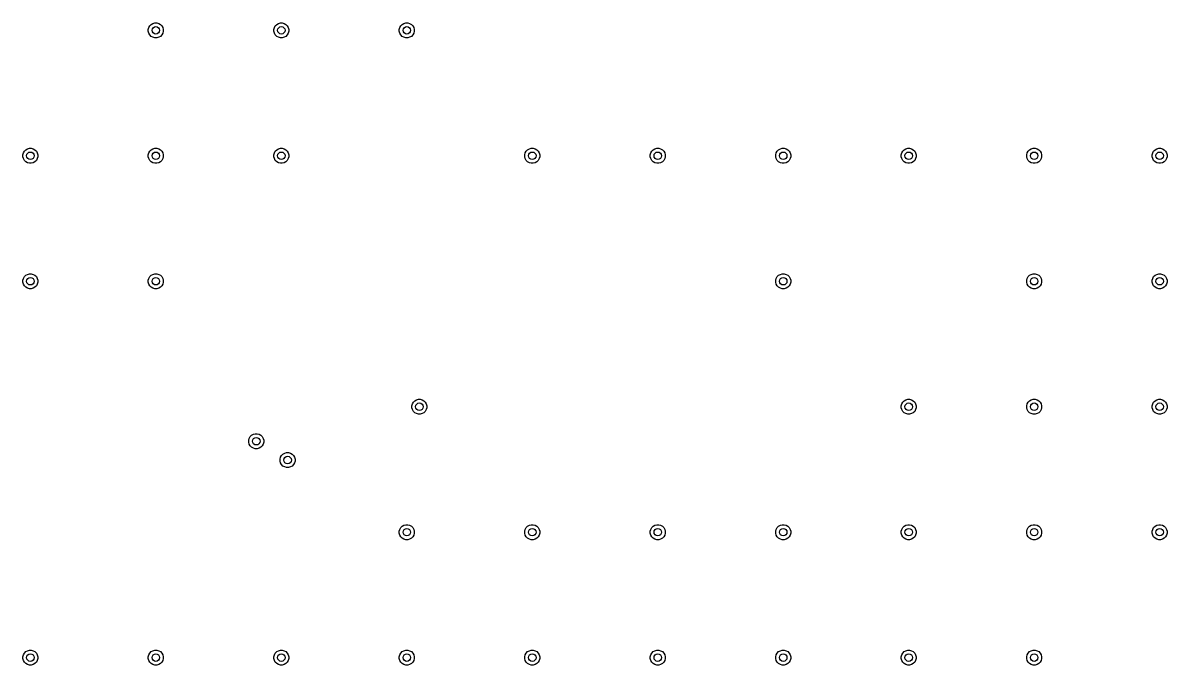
# Model space of a CAD drawing. Header units: inches. Extents: x 5.8 to 17.9, y -6.4 to -1.3.
# Drawn here: x 16.124 to 17.947, y -6.35 to -5.326 of the extents above; entities that cross this region are included whole.
import ezdxf

# ---------------------------------------------------------------- set-up
doc = ezdxf.new("R2010")
doc.units = ezdxf.units.IN
doc.header["$MEASUREMENT"] = 0
doc.layers.add('In2.Cu', color=33, linetype='CONTINUOUS', true_color=0xce7d2c)

msp = doc.modelspace()

# ---------------------------------------------------------------- linework, layer by layer
at = {"layer": 'In2.Cu', "linetype": 'CONTINUOUS'}
for p, q in [((16.3236, -5.3367), (16.3245, -5.3337)), ((16.3236, -5.3398), (16.3236, -5.3367)), ((16.3245, -5.3428), (16.3236, -5.3398)), ((16.3245, -5.3337), (16.326, -5.3309)), ((16.326, -5.3456), (16.3245, -5.3428)), ((16.326, -5.3309), (16.3282, -5.3287)), ((16.3282, -5.3287), (16.331, -5.3272)), ((16.331, -5.3272), (16.334, -5.3263)), ((16.334, -5.3263), (16.3371, -5.3263)), ((16.3371, -5.3263), (16.3401, -5.3272)), ((16.3401, -5.3272), (16.3429, -5.3287)), ((16.3429, -5.3287), (16.3451, -5.3309)), ((16.3451, -5.3309), (16.3466, -5.3337)), ((16.3466, -5.3428), (16.3451, -5.3456)), ((16.3466, -5.3337), (16.3475, -5.3367)), ((16.3475, -5.3398), (16.3466, -5.3428)), ((16.3475, -5.3367), (16.3475, -5.3398)), ((16.5236, -5.3367), (16.5245, -5.3337)), ((16.5236, -5.3398), (16.5236, -5.3367)), ((16.5245, -5.3428), (16.5236, -5.3398)), ((16.5245, -5.3337), (16.526, -5.3309)), ((16.526, -5.3456), (16.5245, -5.3428)), ((16.526, -5.3309), (16.5282, -5.3287)), ((16.5282, -5.3287), (16.531, -5.3272)), ((16.531, -5.3272), (16.534, -5.3263)), ((16.534, -5.3263), (16.5371, -5.3263)), ((16.5371, -5.3263), (16.5401, -5.3272)), ((16.5401, -5.3272), (16.5429, -5.3287)), ((16.5429, -5.3287), (16.5451, -5.3309)), ((16.5451, -5.3309), (16.5466, -5.3337)), ((16.5466, -5.3428), (16.5451, -5.3456)), ((16.5466, -5.3337), (16.5475, -5.3367)), ((16.5475, -5.3398), (16.5466, -5.3428)), ((16.5475, -5.3367), (16.5475, -5.3398)), ((16.7236, -5.3367), (16.7245, -5.3337)), ((16.7236, -5.3398), (16.7236, -5.3367)), ((16.7245, -5.3428), (16.7236, -5.3398)), ((16.7245, -5.3337), (16.726, -5.3309)), ((16.726, -5.3456), (16.7245, -5.3428)), ((16.726, -5.3309), (16.7282, -5.3287)), ((16.7282, -5.3287), (16.731, -5.3272)), ((16.731, -5.3272), (16.734, -5.3263)), ((16.734, -5.3263), (16.7371, -5.3263)), ((16.7371, -5.3263), (16.7401, -5.3272)), ((16.7401, -5.3272), (16.7429, -5.3287)), ((16.7429, -5.3287), (16.7451, -5.3309)), ((16.7451, -5.3309), (16.7466, -5.3337)), ((16.7466, -5.3428), (16.7451, -5.3456)), ((16.7466, -5.3337), (16.7475, -5.3367)), ((16.7475, -5.3398), (16.7466, -5.3428)), ((16.7475, -5.3367), (16.7475, -5.3398)), ((16.3282, -5.3478), (16.326, -5.3456)), ((16.331, -5.3493), (16.3282, -5.3478)), ((16.334, -5.3502), (16.331, -5.3493)), ((16.3371, -5.3502), (16.334, -5.3502)), ((16.3401, -5.3493), (16.3371, -5.3502)), ((16.3429, -5.3478), (16.3401, -5.3493)), ((16.3451, -5.3456), (16.3429, -5.3478)), ((16.5282, -5.3478), (16.526, -5.3456)), ((16.531, -5.3493), (16.5282, -5.3478)), ((16.534, -5.3502), (16.531, -5.3493)), ((16.5371, -5.3502), (16.534, -5.3502)), ((16.5401, -5.3493), (16.5371, -5.3502)), ((16.5429, -5.3478), (16.5401, -5.3493)), ((16.5451, -5.3456), (16.5429, -5.3478)), ((16.7282, -5.3478), (16.726, -5.3456)), ((16.731, -5.3493), (16.7282, -5.3478)), ((16.734, -5.3502), (16.731, -5.3493)), ((16.7371, -5.3502), (16.734, -5.3502)), ((16.7401, -5.3493), (16.7371, -5.3502)), ((16.7429, -5.3478), (16.7401, -5.3493)), ((16.7451, -5.3456), (16.7429, -5.3478)), ((16.1236, -5.5367), (16.1245, -5.5337)), ((16.1236, -5.5398), (16.1236, -5.5367)), ((16.1245, -5.5428), (16.1236, -5.5398)), ((16.1245, -5.5337), (16.126, -5.5309)), ((16.126, -5.5456), (16.1245, -5.5428)), ((16.126, -5.5309), (16.1282, -5.5287)), ((16.1282, -5.5287), (16.131, -5.5272)), ((16.131, -5.5272), (16.134, -5.5263)), ((16.134, -5.5263), (16.1371, -5.5263)), ((16.1371, -5.5263), (16.1401, -5.5272)), ((16.1401, -5.5272), (16.1429, -5.5287)), ((16.1429, -5.5287), (16.1451, -5.5309)), ((16.1451, -5.5309), (16.1466, -5.5337)), ((16.1466, -5.5428), (16.1451, -5.5456)), ((16.1466, -5.5337), (16.1475, -5.5367)), ((16.1475, -5.5398), (16.1466, -5.5428)), ((16.1475, -5.5367), (16.1475, -5.5398)), ((16.3236, -5.5367), (16.3245, -5.5337)), ((16.3236, -5.5398), (16.3236, -5.5367)), ((16.3245, -5.5428), (16.3236, -5.5398)), ((16.3245, -5.5337), (16.326, -5.5309)), ((16.326, -5.5456), (16.3245, -5.5428)), ((16.326, -5.5309), (16.3282, -5.5287)), ((16.3282, -5.5287), (16.331, -5.5272)), ((16.331, -5.5272), (16.334, -5.5263)), ((16.334, -5.5263), (16.3371, -5.5263)), ((16.3371, -5.5263), (16.3401, -5.5272)), ((16.3401, -5.5272), (16.3429, -5.5287)), ((16.3429, -5.5287), (16.3451, -5.5309)), ((16.3451, -5.5309), (16.3466, -5.5337)), ((16.3466, -5.5428), (16.3451, -5.5456)), ((16.3466, -5.5337), (16.3475, -5.5367)), ((16.3475, -5.5398), (16.3466, -5.5428)), ((16.3475, -5.5367), (16.3475, -5.5398)), ((16.5236, -5.5367), (16.5245, -5.5337)), ((16.5236, -5.5398), (16.5236, -5.5367)), ((16.5245, -5.5428), (16.5236, -5.5398)), ((16.5245, -5.5337), (16.526, -5.5309)), ((16.526, -5.5456), (16.5245, -5.5428)), ((16.526, -5.5309), (16.5282, -5.5287)), ((16.5282, -5.5287), (16.531, -5.5272)), ((16.531, -5.5272), (16.534, -5.5263)), ((16.534, -5.5263), (16.5371, -5.5263)), ((16.5371, -5.5263), (16.5401, -5.5272)), ((16.5401, -5.5272), (16.5429, -5.5287)), ((16.5429, -5.5287), (16.5451, -5.5309)), ((16.5451, -5.5309), (16.5466, -5.5337)), ((16.5466, -5.5428), (16.5451, -5.5456)), ((16.5466, -5.5337), (16.5475, -5.5367)), ((16.5475, -5.5398), (16.5466, -5.5428)), ((16.5475, -5.5367), (16.5475, -5.5398)), ((16.9236, -5.5367), (16.9245, -5.5337)), ((16.9236, -5.5398), (16.9236, -5.5367)), ((16.9245, -5.5428), (16.9236, -5.5398)), ((16.9245, -5.5337), (16.926, -5.5309)), ((16.926, -5.5456), (16.9245, -5.5428)), ((16.926, -5.5309), (16.9282, -5.5287)), ((16.9282, -5.5287), (16.931, -5.5272)), ((16.931, -5.5272), (16.934, -5.5263)), ((16.934, -5.5263), (16.9371, -5.5263)), ((16.9371, -5.5263), (16.9401, -5.5272)), ((16.9401, -5.5272), (16.9429, -5.5287)), ((16.9429, -5.5287), (16.9451, -5.5309)), ((16.9451, -5.5309), (16.9466, -5.5337)), ((16.9466, -5.5428), (16.9451, -5.5456)), ((16.9466, -5.5337), (16.9475, -5.5367)), ((16.9475, -5.5398), (16.9466, -5.5428)), ((16.9475, -5.5367), (16.9475, -5.5398)), ((17.1236, -5.5367), (17.1245, -5.5337)), ((17.1236, -5.5398), (17.1236, -5.5367)), ((17.1245, -5.5428), (17.1236, -5.5398)), ((17.1245, -5.5337), (17.126, -5.5309)), ((17.126, -5.5456), (17.1245, -5.5428)), ((17.126, -5.5309), (17.1282, -5.5287)), ((17.1282, -5.5287), (17.131, -5.5272)), ((17.131, -5.5272), (17.134, -5.5263)), ((17.134, -5.5263), (17.1371, -5.5263)), ((17.1371, -5.5263), (17.1401, -5.5272)), ((17.1401, -5.5272), (17.1429, -5.5287)), ((17.1429, -5.5287), (17.1451, -5.5309)), ((17.1451, -5.5309), (17.1466, -5.5337)), ((17.1466, -5.5428), (17.1451, -5.5456)), ((17.1466, -5.5337), (17.1475, -5.5367)), ((17.1475, -5.5398), (17.1466, -5.5428)), ((17.1475, -5.5367), (17.1475, -5.5398)), ((17.3236, -5.5367), (17.3245, -5.5337)), ((17.3236, -5.5398), (17.3236, -5.5367)), ((17.3245, -5.5428), (17.3236, -5.5398)), ((17.3245, -5.5337), (17.326, -5.5309)), ((17.326, -5.5456), (17.3245, -5.5428)), ((17.326, -5.5309), (17.3282, -5.5287)), ((17.3282, -5.5287), (17.331, -5.5272)), ((17.331, -5.5272), (17.334, -5.5263)), ((17.334, -5.5263), (17.3371, -5.5263)), ((17.3371, -5.5263), (17.3401, -5.5272)), ((17.3401, -5.5272), (17.3429, -5.5287)), ((17.3429, -5.5287), (17.3451, -5.5309)), ((17.3451, -5.5309), (17.3466, -5.5337)), ((17.3466, -5.5428), (17.3451, -5.5456)), ((17.3466, -5.5337), (17.3475, -5.5367)), ((17.3475, -5.5398), (17.3466, -5.5428)), ((17.3475, -5.5367), (17.3475, -5.5398)), ((17.5236, -5.5367), (17.5245, -5.5337)), ((17.5236, -5.5398), (17.5236, -5.5367)), ((17.5245, -5.5428), (17.5236, -5.5398)), ((17.5245, -5.5337), (17.526, -5.5309)), ((17.526, -5.5456), (17.5245, -5.5428)), ((17.526, -5.5309), (17.5282, -5.5287)), ((17.5282, -5.5287), (17.531, -5.5272)), ((17.531, -5.5272), (17.534, -5.5263)), ((17.534, -5.5263), (17.5371, -5.5263)), ((17.5371, -5.5263), (17.5401, -5.5272)), ((17.5401, -5.5272), (17.5429, -5.5287)), ((17.5429, -5.5287), (17.5451, -5.5309)), ((17.5451, -5.5309), (17.5466, -5.5337)), ((17.5466, -5.5428), (17.5451, -5.5456)), ((17.5466, -5.5337), (17.5475, -5.5367)), ((17.5475, -5.5398), (17.5466, -5.5428)), ((17.5475, -5.5367), (17.5475, -5.5398)), ((17.7236, -5.5367), (17.7245, -5.5337)), ((17.7236, -5.5398), (17.7236, -5.5367)), ((17.7245, -5.5428), (17.7236, -5.5398)), ((17.7245, -5.5337), (17.726, -5.5309)), ((17.726, -5.5456), (17.7245, -5.5428)), ((17.726, -5.5309), (17.7282, -5.5287)), ((17.7282, -5.5287), (17.731, -5.5272)), ((17.731, -5.5272), (17.734, -5.5263)), ((17.734, -5.5263), (17.7371, -5.5263)), ((17.7371, -5.5263), (17.7401, -5.5272)), ((17.7401, -5.5272), (17.7429, -5.5287)), ((17.7429, -5.5287), (17.7451, -5.5309)), ((17.7451, -5.5309), (17.7466, -5.5337)), ((17.7466, -5.5428), (17.7451, -5.5456)), ((17.7466, -5.5337), (17.7475, -5.5367)), ((17.7475, -5.5398), (17.7466, -5.5428)), ((17.7475, -5.5367), (17.7475, -5.5398)), ((17.9236, -5.5367), (17.9245, -5.5337)), ((17.9236, -5.5398), (17.9236, -5.5367)), ((17.9245, -5.5428), (17.9236, -5.5398)), ((17.9245, -5.5337), (17.926, -5.5309)), ((17.926, -5.5456), (17.9245, -5.5428)), ((17.926, -5.5309), (17.9282, -5.5287)), ((17.9282, -5.5287), (17.931, -5.5272)), ((17.931, -5.5272), (17.934, -5.5263)), ((17.934, -5.5263), (17.9371, -5.5263)), ((17.9371, -5.5263), (17.9401, -5.5272)), ((17.9401, -5.5272), (17.9429, -5.5287)), ((17.9429, -5.5287), (17.9451, -5.5309)), ((17.9451, -5.5309), (17.9466, -5.5337)), ((17.9466, -5.5428), (17.9451, -5.5456)), ((17.9466, -5.5337), (17.9475, -5.5367)), ((17.9475, -5.5398), (17.9466, -5.5428)), ((17.9475, -5.5367), (17.9475, -5.5398)), ((16.1282, -5.5478), (16.126, -5.5456)), ((16.131, -5.5493), (16.1282, -5.5478)), ((16.134, -5.5502), (16.131, -5.5493)), ((16.1371, -5.5502), (16.134, -5.5502)), ((16.1401, -5.5493), (16.1371, -5.5502)), ((16.1429, -5.5478), (16.1401, -5.5493)), ((16.1451, -5.5456), (16.1429, -5.5478)), ((16.3282, -5.5478), (16.326, -5.5456)), ((16.331, -5.5493), (16.3282, -5.5478)), ((16.334, -5.5502), (16.331, -5.5493)), ((16.3371, -5.5502), (16.334, -5.5502)), ((16.3401, -5.5493), (16.3371, -5.5502)), ((16.3429, -5.5478), (16.3401, -5.5493)), ((16.3451, -5.5456), (16.3429, -5.5478)), ((16.5282, -5.5478), (16.526, -5.5456)), ((16.531, -5.5493), (16.5282, -5.5478)), ((16.534, -5.5502), (16.531, -5.5493)), ((16.5371, -5.5502), (16.534, -5.5502)), ((16.5401, -5.5493), (16.5371, -5.5502)), ((16.5429, -5.5478), (16.5401, -5.5493)), ((16.5451, -5.5456), (16.5429, -5.5478)), ((16.9282, -5.5478), (16.926, -5.5456)), ((16.931, -5.5493), (16.9282, -5.5478)), ((16.934, -5.5502), (16.931, -5.5493)), ((16.9371, -5.5502), (16.934, -5.5502)), ((16.9401, -5.5493), (16.9371, -5.5502)), ((16.9429, -5.5478), (16.9401, -5.5493)), ((16.9451, -5.5456), (16.9429, -5.5478)), ((17.1282, -5.5478), (17.126, -5.5456)), ((17.131, -5.5493), (17.1282, -5.5478)), ((17.134, -5.5502), (17.131, -5.5493)), ((17.1371, -5.5502), (17.134, -5.5502)), ((17.1401, -5.5493), (17.1371, -5.5502)), ((17.1429, -5.5478), (17.1401, -5.5493)), ((17.1451, -5.5456), (17.1429, -5.5478)), ((17.3282, -5.5478), (17.326, -5.5456)), ((17.331, -5.5493), (17.3282, -5.5478)), ((17.334, -5.5502), (17.331, -5.5493)), ((17.3371, -5.5502), (17.334, -5.5502)), ((17.3401, -5.5493), (17.3371, -5.5502)), ((17.3429, -5.5478), (17.3401, -5.5493)), ((17.3451, -5.5456), (17.3429, -5.5478)), ((17.5282, -5.5478), (17.526, -5.5456)), ((17.531, -5.5493), (17.5282, -5.5478)), ((17.534, -5.5502), (17.531, -5.5493)), ((17.5371, -5.5502), (17.534, -5.5502)), ((17.5401, -5.5493), (17.5371, -5.5502)), ((17.5429, -5.5478), (17.5401, -5.5493)), ((17.5451, -5.5456), (17.5429, -5.5478)), ((17.7282, -5.5478), (17.726, -5.5456)), ((17.731, -5.5493), (17.7282, -5.5478)), ((17.734, -5.5502), (17.731, -5.5493)), ((17.7371, -5.5502), (17.734, -5.5502)), ((17.7401, -5.5493), (17.7371, -5.5502)), ((17.7429, -5.5478), (17.7401, -5.5493)), ((17.7451, -5.5456), (17.7429, -5.5478)), ((17.9282, -5.5478), (17.926, -5.5456)), ((17.931, -5.5493), (17.9282, -5.5478)), ((17.934, -5.5502), (17.931, -5.5493)), ((17.9371, -5.5502), (17.934, -5.5502)), ((17.9401, -5.5493), (17.9371, -5.5502)), ((17.9429, -5.5478), (17.9401, -5.5493)), ((17.9451, -5.5456), (17.9429, -5.5478)), ((16.131, -5.7272), (16.134, -5.7263)), ((16.134, -5.7263), (16.1371, -5.7263)), ((16.1371, -5.7263), (16.1401, -5.7272)), ((16.331, -5.7272), (16.334, -5.7263)), ((16.334, -5.7263), (16.3371, -5.7263)), ((16.3371, -5.7263), (16.3401, -5.7272)), ((17.331, -5.7272), (17.334, -5.7263)), ((17.334, -5.7263), (17.3371, -5.7263)), ((17.3371, -5.7263), (17.3401, -5.7272)), ((17.731, -5.7272), (17.734, -5.7263)), ((17.734, -5.7263), (17.7371, -5.7263)), ((17.7371, -5.7263), (17.7401, -5.7272)), ((17.931, -5.7272), (17.934, -5.7263)), ((17.934, -5.7263), (17.9371, -5.7263)), ((17.9371, -5.7263), (17.9401, -5.7272)), ((16.1236, -5.7367), (16.1245, -5.7337)), ((16.1236, -5.7398), (16.1236, -5.7367)), ((16.1245, -5.7428), (16.1236, -5.7398)), ((16.1245, -5.7337), (16.126, -5.7309)), ((16.126, -5.7456), (16.1245, -5.7428)), ((16.126, -5.7309), (16.1282, -5.7287)), ((16.1282, -5.7287), (16.131, -5.7272)), ((16.1401, -5.7272), (16.1429, -5.7287)), ((16.1429, -5.7287), (16.1451, -5.7309)), ((16.1451, -5.7309), (16.1466, -5.7337)), ((16.1466, -5.7428), (16.1451, -5.7456)), ((16.1466, -5.7337), (16.1475, -5.7367)), ((16.1475, -5.7398), (16.1466, -5.7428)), ((16.1475, -5.7367), (16.1475, -5.7398)), ((16.3236, -5.7367), (16.3245, -5.7337)), ((16.3236, -5.7398), (16.3236, -5.7367)), ((16.3245, -5.7428), (16.3236, -5.7398)), ((16.3245, -5.7337), (16.326, -5.7309)), ((16.326, -5.7456), (16.3245, -5.7428)), ((16.326, -5.7309), (16.3282, -5.7287)), ((16.3282, -5.7287), (16.331, -5.7272)), ((16.3401, -5.7272), (16.3429, -5.7287)), ((16.3429, -5.7287), (16.3451, -5.7309)), ((16.3451, -5.7309), (16.3466, -5.7337)), ((16.3466, -5.7428), (16.3451, -5.7456)), ((16.3466, -5.7337), (16.3475, -5.7367)), ((16.3475, -5.7398), (16.3466, -5.7428)), ((16.3475, -5.7367), (16.3475, -5.7398)), ((17.3236, -5.7367), (17.3245, -5.7337)), ((17.3236, -5.7398), (17.3236, -5.7367)), ((17.3245, -5.7428), (17.3236, -5.7398)), ((17.3245, -5.7337), (17.326, -5.7309)), ((17.326, -5.7456), (17.3245, -5.7428)), ((17.326, -5.7309), (17.3282, -5.7287)), ((17.3282, -5.7287), (17.331, -5.7272)), ((17.3401, -5.7272), (17.3429, -5.7287)), ((17.3429, -5.7287), (17.3451, -5.7309)), ((17.3451, -5.7309), (17.3466, -5.7337)), ((17.3466, -5.7428), (17.3451, -5.7456)), ((17.3466, -5.7337), (17.3475, -5.7367)), ((17.3475, -5.7398), (17.3466, -5.7428)), ((17.3475, -5.7367), (17.3475, -5.7398)), ((17.7236, -5.7367), (17.7245, -5.7337)), ((17.7236, -5.7398), (17.7236, -5.7367)), ((17.7245, -5.7428), (17.7236, -5.7398)), ((17.7245, -5.7337), (17.726, -5.7309)), ((17.726, -5.7456), (17.7245, -5.7428)), ((17.726, -5.7309), (17.7282, -5.7287)), ((17.7282, -5.7287), (17.731, -5.7272)), ((17.7401, -5.7272), (17.7429, -5.7287)), ((17.7429, -5.7287), (17.7451, -5.7309)), ((17.7451, -5.7309), (17.7466, -5.7337)), ((17.7466, -5.7428), (17.7451, -5.7456)), ((17.7466, -5.7337), (17.7475, -5.7367)), ((17.7475, -5.7398), (17.7466, -5.7428)), ((17.7475, -5.7367), (17.7475, -5.7398)), ((17.9236, -5.7367), (17.9245, -5.7337)), ((17.9236, -5.7398), (17.9236, -5.7367)), ((17.9245, -5.7428), (17.9236, -5.7398)), ((17.9245, -5.7337), (17.926, -5.7309)), ((17.926, -5.7456), (17.9245, -5.7428)), ((17.926, -5.7309), (17.9282, -5.7287)), ((17.9282, -5.7287), (17.931, -5.7272)), ((17.9401, -5.7272), (17.9429, -5.7287)), ((17.9429, -5.7287), (17.9451, -5.7309)), ((17.9451, -5.7309), (17.9466, -5.7337)), ((17.9466, -5.7428), (17.9451, -5.7456)), ((17.9466, -5.7337), (17.9475, -5.7367)), ((17.9475, -5.7398), (17.9466, -5.7428)), ((17.9475, -5.7367), (17.9475, -5.7398)), ((16.1282, -5.7478), (16.126, -5.7456)), ((16.131, -5.7493), (16.1282, -5.7478)), ((16.134, -5.7502), (16.131, -5.7493)), ((16.1371, -5.7502), (16.134, -5.7502)), ((16.1401, -5.7493), (16.1371, -5.7502)), ((16.1429, -5.7478), (16.1401, -5.7493)), ((16.1451, -5.7456), (16.1429, -5.7478)), ((16.3282, -5.7478), (16.326, -5.7456)), ((16.331, -5.7493), (16.3282, -5.7478)), ((16.334, -5.7502), (16.331, -5.7493)), ((16.3371, -5.7502), (16.334, -5.7502)), ((16.3401, -5.7493), (16.3371, -5.7502)), ((16.3429, -5.7478), (16.3401, -5.7493)), ((16.3451, -5.7456), (16.3429, -5.7478)), ((17.3282, -5.7478), (17.326, -5.7456)), ((17.331, -5.7493), (17.3282, -5.7478)), ((17.334, -5.7502), (17.331, -5.7493)), ((17.3371, -5.7502), (17.334, -5.7502)), ((17.3401, -5.7493), (17.3371, -5.7502)), ((17.3429, -5.7478), (17.3401, -5.7493)), ((17.3451, -5.7456), (17.3429, -5.7478)), ((17.7282, -5.7478), (17.726, -5.7456)), ((17.731, -5.7493), (17.7282, -5.7478)), ((17.734, -5.7502), (17.731, -5.7493)), ((17.7371, -5.7502), (17.734, -5.7502)), ((17.7401, -5.7493), (17.7371, -5.7502)), ((17.7429, -5.7478), (17.7401, -5.7493)), ((17.7451, -5.7456), (17.7429, -5.7478)), ((17.9282, -5.7478), (17.926, -5.7456)), ((17.931, -5.7493), (17.9282, -5.7478)), ((17.934, -5.7502), (17.931, -5.7493)), ((17.9371, -5.7502), (17.934, -5.7502)), ((17.9401, -5.7493), (17.9371, -5.7502)), ((17.9429, -5.7478), (17.9401, -5.7493)), ((17.9451, -5.7456), (17.9429, -5.7478)), ((16.7482, -5.9287), (16.751, -5.9272)), ((16.751, -5.9272), (16.754, -5.9263)), ((16.754, -5.9263), (16.7571, -5.9263)), ((16.7571, -5.9263), (16.7601, -5.9272)), ((16.7601, -5.9272), (16.7629, -5.9287)), ((17.5282, -5.9287), (17.531, -5.9272)), ((17.531, -5.9272), (17.534, -5.9263)), ((17.534, -5.9263), (17.5371, -5.9263)), ((17.5371, -5.9263), (17.5401, -5.9272)), ((17.5401, -5.9272), (17.5429, -5.9287)), ((17.7282, -5.9287), (17.731, -5.9272)), ((17.731, -5.9272), (17.734, -5.9263)), ((17.734, -5.9263), (17.7371, -5.9263)), ((17.7371, -5.9263), (17.7401, -5.9272)), ((17.7401, -5.9272), (17.7429, -5.9287)), ((17.9282, -5.9287), (17.931, -5.9272)), ((17.931, -5.9272), (17.934, -5.9263)), ((17.934, -5.9263), (17.9371, -5.9263)), ((17.9371, -5.9263), (17.9401, -5.9272)), ((17.9401, -5.9272), (17.9429, -5.9287)), ((16.7436, -5.9367), (16.7445, -5.9337)), ((16.7436, -5.9398), (16.7436, -5.9367)), ((16.7445, -5.9428), (16.7436, -5.9398)), ((16.7445, -5.9337), (16.746, -5.9309)), ((16.746, -5.9456), (16.7445, -5.9428)), ((16.746, -5.9309), (16.7482, -5.9287)), ((16.7482, -5.9478), (16.746, -5.9456)), ((16.7629, -5.9287), (16.7651, -5.9309)), ((16.7651, -5.9456), (16.7629, -5.9478)), ((16.7651, -5.9309), (16.7666, -5.9337)), ((16.7666, -5.9428), (16.7651, -5.9456)), ((16.7666, -5.9337), (16.7675, -5.9367)), ((16.7675, -5.9398), (16.7666, -5.9428)), ((16.7675, -5.9367), (16.7675, -5.9398)), ((17.5236, -5.9367), (17.5245, -5.9337)), ((17.5236, -5.9398), (17.5236, -5.9367)), ((17.5245, -5.9428), (17.5236, -5.9398)), ((17.5245, -5.9337), (17.526, -5.9309)), ((17.526, -5.9456), (17.5245, -5.9428)), ((17.526, -5.9309), (17.5282, -5.9287)), ((17.5282, -5.9478), (17.526, -5.9456)), ((17.5429, -5.9287), (17.5451, -5.9309)), ((17.5451, -5.9456), (17.5429, -5.9478)), ((17.5451, -5.9309), (17.5466, -5.9337)), ((17.5466, -5.9428), (17.5451, -5.9456)), ((17.5466, -5.9337), (17.5475, -5.9367)), ((17.5475, -5.9398), (17.5466, -5.9428)), ((17.5475, -5.9367), (17.5475, -5.9398)), ((17.7236, -5.9367), (17.7245, -5.9337)), ((17.7236, -5.9398), (17.7236, -5.9367)), ((17.7245, -5.9428), (17.7236, -5.9398)), ((17.7245, -5.9337), (17.726, -5.9309)), ((17.726, -5.9456), (17.7245, -5.9428)), ((17.726, -5.9309), (17.7282, -5.9287)), ((17.7282, -5.9478), (17.726, -5.9456)), ((17.7429, -5.9287), (17.7451, -5.9309)), ((17.7451, -5.9456), (17.7429, -5.9478)), ((17.7451, -5.9309), (17.7466, -5.9337)), ((17.7466, -5.9428), (17.7451, -5.9456)), ((17.7466, -5.9337), (17.7475, -5.9367)), ((17.7475, -5.9398), (17.7466, -5.9428)), ((17.7475, -5.9367), (17.7475, -5.9398)), ((17.9236, -5.9367), (17.9245, -5.9337)), ((17.9236, -5.9398), (17.9236, -5.9367)), ((17.9245, -5.9428), (17.9236, -5.9398)), ((17.9245, -5.9337), (17.926, -5.9309)), ((17.926, -5.9456), (17.9245, -5.9428)), ((17.926, -5.9309), (17.9282, -5.9287)), ((17.9282, -5.9478), (17.926, -5.9456)), ((17.9429, -5.9287), (17.9451, -5.9309)), ((17.9451, -5.9456), (17.9429, -5.9478)), ((17.9451, -5.9309), (17.9466, -5.9337)), ((17.9466, -5.9428), (17.9451, -5.9456)), ((17.9466, -5.9337), (17.9475, -5.9367)), ((17.9475, -5.9398), (17.9466, -5.9428)), ((17.9475, -5.9367), (17.9475, -5.9398)), ((16.751, -5.9493), (16.7482, -5.9478)), ((16.754, -5.9502), (16.751, -5.9493)), ((16.7571, -5.9502), (16.754, -5.9502)), ((16.7601, -5.9493), (16.7571, -5.9502)), ((16.7629, -5.9478), (16.7601, -5.9493)), ((17.531, -5.9493), (17.5282, -5.9478)), ((17.534, -5.9502), (17.531, -5.9493)), ((17.5371, -5.9502), (17.534, -5.9502)), ((17.5401, -5.9493), (17.5371, -5.9502)), ((17.5429, -5.9478), (17.5401, -5.9493)), ((17.731, -5.9493), (17.7282, -5.9478)), ((17.734, -5.9502), (17.731, -5.9493)), ((17.7371, -5.9502), (17.734, -5.9502)), ((17.7401, -5.9493), (17.7371, -5.9502)), ((17.7429, -5.9478), (17.7401, -5.9493)), ((17.931, -5.9493), (17.9282, -5.9478)), ((17.934, -5.9502), (17.931, -5.9493)), ((17.9371, -5.9502), (17.934, -5.9502)), ((17.9401, -5.9493), (17.9371, -5.9502)), ((17.9429, -5.9478), (17.9401, -5.9493)), ((16.491, -5.9822), (16.494, -5.9813)), ((16.494, -5.9813), (16.4971, -5.9813)), ((16.4971, -5.9813), (16.5001, -5.9822)), ((16.4836, -5.9917), (16.4845, -5.9887)), ((16.4836, -5.9948), (16.4836, -5.9917)), ((16.4845, -5.9978), (16.4836, -5.9948)), ((16.4845, -5.9887), (16.486, -5.9859)), ((16.486, -6.0006), (16.4845, -5.9978)), ((16.486, -5.9859), (16.4882, -5.9837)), ((16.4882, -5.9837), (16.491, -5.9822)), ((16.5001, -5.9822), (16.5029, -5.9837)), ((16.5029, -5.9837), (16.5051, -5.9859)), ((16.5051, -5.9859), (16.5066, -5.9887)), ((16.5066, -5.9978), (16.5051, -6.0006)), ((16.5066, -5.9887), (16.5075, -5.9917)), ((16.5075, -5.9948), (16.5066, -5.9978)), ((16.5075, -5.9917), (16.5075, -5.9948)), ((16.4882, -6.0028), (16.486, -6.0006)), ((16.491, -6.0043), (16.4882, -6.0028)), ((16.494, -6.0052), (16.491, -6.0043)), ((16.4971, -6.0052), (16.494, -6.0052)), ((16.5001, -6.0043), (16.4971, -6.0052)), ((16.5029, -6.0028), (16.5001, -6.0043)), ((16.5051, -6.0006), (16.5029, -6.0028)), ((16.5345, -6.0187), (16.536, -6.0159)), ((16.536, -6.0159), (16.5382, -6.0137)), ((16.5382, -6.0137), (16.541, -6.0122)), ((16.541, -6.0122), (16.544, -6.0113)), ((16.544, -6.0113), (16.5471, -6.0113)), ((16.5471, -6.0113), (16.5501, -6.0122)), ((16.5501, -6.0122), (16.5529, -6.0137)), ((16.5529, -6.0137), (16.5551, -6.0159)), ((16.5551, -6.0159), (16.5566, -6.0187)), ((16.5336, -6.0217), (16.5345, -6.0187)), ((16.5336, -6.0248), (16.5336, -6.0217)), ((16.5345, -6.0278), (16.5336, -6.0248)), ((16.536, -6.0306), (16.5345, -6.0278)), ((16.5382, -6.0328), (16.536, -6.0306)), ((16.541, -6.0343), (16.5382, -6.0328)), ((16.544, -6.0352), (16.541, -6.0343)), ((16.5471, -6.0352), (16.544, -6.0352)), ((16.5501, -6.0343), (16.5471, -6.0352)), ((16.5529, -6.0328), (16.5501, -6.0343)), ((16.5551, -6.0306), (16.5529, -6.0328)), ((16.5566, -6.0278), (16.5551, -6.0306)), ((16.5566, -6.0187), (16.5575, -6.0217)), ((16.5575, -6.0248), (16.5566, -6.0278)), ((16.5575, -6.0217), (16.5575, -6.0248)), ((16.7282, -6.1287), (16.731, -6.1272)), ((16.731, -6.1272), (16.734, -6.1263)), ((16.734, -6.1263), (16.7371, -6.1263)), ((16.7371, -6.1263), (16.7401, -6.1272)), ((16.7401, -6.1272), (16.7429, -6.1287)), ((16.9282, -6.1287), (16.931, -6.1272)), ((16.931, -6.1272), (16.934, -6.1263)), ((16.934, -6.1263), (16.9371, -6.1263)), ((16.9371, -6.1263), (16.9401, -6.1272)), ((16.9401, -6.1272), (16.9429, -6.1287)), ((17.1282, -6.1287), (17.131, -6.1272)), ((17.131, -6.1272), (17.134, -6.1263)), ((17.134, -6.1263), (17.1371, -6.1263)), ((17.1371, -6.1263), (17.1401, -6.1272)), ((17.1401, -6.1272), (17.1429, -6.1287)), ((17.3282, -6.1287), (17.331, -6.1272)), ((17.331, -6.1272), (17.334, -6.1263)), ((17.334, -6.1263), (17.3371, -6.1263)), ((17.3371, -6.1263), (17.3401, -6.1272)), ((17.3401, -6.1272), (17.3429, -6.1287)), ((17.5282, -6.1287), (17.531, -6.1272)), ((17.531, -6.1272), (17.534, -6.1263)), ((17.534, -6.1263), (17.5371, -6.1263)), ((17.5371, -6.1263), (17.5401, -6.1272)), ((17.5401, -6.1272), (17.5429, -6.1287)), ((17.7282, -6.1287), (17.731, -6.1272)), ((17.731, -6.1272), (17.734, -6.1263)), ((17.734, -6.1263), (17.7371, -6.1263)), ((17.7371, -6.1263), (17.7401, -6.1272)), ((17.7401, -6.1272), (17.7429, -6.1287)), ((17.9282, -6.1287), (17.931, -6.1272)), ((17.931, -6.1272), (17.934, -6.1263)), ((17.934, -6.1263), (17.9371, -6.1263)), ((17.9371, -6.1263), (17.9401, -6.1272)), ((17.9401, -6.1272), (17.9429, -6.1287)), ((16.7236, -6.1367), (16.7245, -6.1337)), ((16.7236, -6.1398), (16.7236, -6.1367)), ((16.7245, -6.1428), (16.7236, -6.1398)), ((16.7245, -6.1337), (16.726, -6.1309)), ((16.726, -6.1456), (16.7245, -6.1428)), ((16.726, -6.1309), (16.7282, -6.1287)), ((16.7282, -6.1478), (16.726, -6.1456)), ((16.7429, -6.1287), (16.7451, -6.1309)), ((16.7451, -6.1456), (16.7429, -6.1478)), ((16.7451, -6.1309), (16.7466, -6.1337)), ((16.7466, -6.1428), (16.7451, -6.1456)), ((16.7466, -6.1337), (16.7475, -6.1367)), ((16.7475, -6.1398), (16.7466, -6.1428)), ((16.7475, -6.1367), (16.7475, -6.1398)), ((16.9236, -6.1367), (16.9245, -6.1337)), ((16.9236, -6.1398), (16.9236, -6.1367)), ((16.9245, -6.1428), (16.9236, -6.1398)), ((16.9245, -6.1337), (16.926, -6.1309)), ((16.926, -6.1456), (16.9245, -6.1428)), ((16.926, -6.1309), (16.9282, -6.1287)), ((16.9282, -6.1478), (16.926, -6.1456)), ((16.9429, -6.1287), (16.9451, -6.1309)), ((16.9451, -6.1456), (16.9429, -6.1478)), ((16.9451, -6.1309), (16.9466, -6.1337)), ((16.9466, -6.1428), (16.9451, -6.1456)), ((16.9466, -6.1337), (16.9475, -6.1367)), ((16.9475, -6.1398), (16.9466, -6.1428)), ((16.9475, -6.1367), (16.9475, -6.1398)), ((17.1236, -6.1367), (17.1245, -6.1337)), ((17.1236, -6.1398), (17.1236, -6.1367)), ((17.1245, -6.1428), (17.1236, -6.1398)), ((17.1245, -6.1337), (17.126, -6.1309)), ((17.126, -6.1456), (17.1245, -6.1428)), ((17.126, -6.1309), (17.1282, -6.1287)), ((17.1282, -6.1478), (17.126, -6.1456)), ((17.1429, -6.1287), (17.1451, -6.1309)), ((17.1451, -6.1456), (17.1429, -6.1478)), ((17.1451, -6.1309), (17.1466, -6.1337)), ((17.1466, -6.1428), (17.1451, -6.1456)), ((17.1466, -6.1337), (17.1475, -6.1367)), ((17.1475, -6.1398), (17.1466, -6.1428)), ((17.1475, -6.1367), (17.1475, -6.1398)), ((17.3236, -6.1367), (17.3245, -6.1337)), ((17.3236, -6.1398), (17.3236, -6.1367)), ((17.3245, -6.1428), (17.3236, -6.1398)), ((17.3245, -6.1337), (17.326, -6.1309)), ((17.326, -6.1456), (17.3245, -6.1428)), ((17.326, -6.1309), (17.3282, -6.1287)), ((17.3282, -6.1478), (17.326, -6.1456)), ((17.3429, -6.1287), (17.3451, -6.1309)), ((17.3451, -6.1456), (17.3429, -6.1478)), ((17.3451, -6.1309), (17.3466, -6.1337)), ((17.3466, -6.1428), (17.3451, -6.1456)), ((17.3466, -6.1337), (17.3475, -6.1367)), ((17.3475, -6.1398), (17.3466, -6.1428)), ((17.3475, -6.1367), (17.3475, -6.1398)), ((17.5236, -6.1367), (17.5245, -6.1337)), ((17.5236, -6.1398), (17.5236, -6.1367)), ((17.5245, -6.1428), (17.5236, -6.1398)), ((17.5245, -6.1337), (17.526, -6.1309)), ((17.526, -6.1456), (17.5245, -6.1428)), ((17.526, -6.1309), (17.5282, -6.1287)), ((17.5282, -6.1478), (17.526, -6.1456)), ((17.5429, -6.1287), (17.5451, -6.1309)), ((17.5451, -6.1456), (17.5429, -6.1478)), ((17.5451, -6.1309), (17.5466, -6.1337)), ((17.5466, -6.1428), (17.5451, -6.1456)), ((17.5466, -6.1337), (17.5475, -6.1367)), ((17.5475, -6.1398), (17.5466, -6.1428)), ((17.5475, -6.1367), (17.5475, -6.1398)), ((17.7236, -6.1367), (17.7245, -6.1337)), ((17.7236, -6.1398), (17.7236, -6.1367)), ((17.7245, -6.1428), (17.7236, -6.1398)), ((17.7245, -6.1337), (17.726, -6.1309)), ((17.726, -6.1456), (17.7245, -6.1428)), ((17.726, -6.1309), (17.7282, -6.1287)), ((17.7282, -6.1478), (17.726, -6.1456)), ((17.7429, -6.1287), (17.7451, -6.1309)), ((17.7451, -6.1456), (17.7429, -6.1478)), ((17.7451, -6.1309), (17.7466, -6.1337)), ((17.7466, -6.1428), (17.7451, -6.1456)), ((17.7466, -6.1337), (17.7475, -6.1367)), ((17.7475, -6.1398), (17.7466, -6.1428)), ((17.7475, -6.1367), (17.7475, -6.1398)), ((17.9236, -6.1367), (17.9245, -6.1337)), ((17.9236, -6.1398), (17.9236, -6.1367)), ((17.9245, -6.1428), (17.9236, -6.1398)), ((17.9245, -6.1337), (17.926, -6.1309)), ((17.926, -6.1456), (17.9245, -6.1428)), ((17.926, -6.1309), (17.9282, -6.1287)), ((17.9282, -6.1478), (17.926, -6.1456)), ((17.9429, -6.1287), (17.9451, -6.1309)), ((17.9451, -6.1456), (17.9429, -6.1478)), ((17.9451, -6.1309), (17.9466, -6.1337)), ((17.9466, -6.1428), (17.9451, -6.1456)), ((17.9466, -6.1337), (17.9475, -6.1367)), ((17.9475, -6.1398), (17.9466, -6.1428)), ((17.9475, -6.1367), (17.9475, -6.1398)), ((16.731, -6.1493), (16.7282, -6.1478)), ((16.734, -6.1502), (16.731, -6.1493)), ((16.7371, -6.1502), (16.734, -6.1502)), ((16.7401, -6.1493), (16.7371, -6.1502)), ((16.7429, -6.1478), (16.7401, -6.1493)), ((16.931, -6.1493), (16.9282, -6.1478)), ((16.934, -6.1502), (16.931, -6.1493)), ((16.9371, -6.1502), (16.934, -6.1502)), ((16.9401, -6.1493), (16.9371, -6.1502)), ((16.9429, -6.1478), (16.9401, -6.1493)), ((17.131, -6.1493), (17.1282, -6.1478)), ((17.134, -6.1502), (17.131, -6.1493)), ((17.1371, -6.1502), (17.134, -6.1502)), ((17.1401, -6.1493), (17.1371, -6.1502)), ((17.1429, -6.1478), (17.1401, -6.1493)), ((17.331, -6.1493), (17.3282, -6.1478)), ((17.334, -6.1502), (17.331, -6.1493)), ((17.3371, -6.1502), (17.334, -6.1502)), ((17.3401, -6.1493), (17.3371, -6.1502)), ((17.3429, -6.1478), (17.3401, -6.1493)), ((17.531, -6.1493), (17.5282, -6.1478)), ((17.534, -6.1502), (17.531, -6.1493)), ((17.5371, -6.1502), (17.534, -6.1502)), ((17.5401, -6.1493), (17.5371, -6.1502)), ((17.5429, -6.1478), (17.5401, -6.1493)), ((17.731, -6.1493), (17.7282, -6.1478)), ((17.734, -6.1502), (17.731, -6.1493)), ((17.7371, -6.1502), (17.734, -6.1502)), ((17.7401, -6.1493), (17.7371, -6.1502)), ((17.7429, -6.1478), (17.7401, -6.1493)), ((17.931, -6.1493), (17.9282, -6.1478)), ((17.934, -6.1502), (17.931, -6.1493)), ((17.9371, -6.1502), (17.934, -6.1502)), ((17.9401, -6.1493), (17.9371, -6.1502)), ((17.9429, -6.1478), (17.9401, -6.1493)), ((16.1282, -6.3287), (16.131, -6.3272)), ((16.131, -6.3272), (16.134, -6.3263)), ((16.134, -6.3263), (16.1371, -6.3263)), ((16.1371, -6.3263), (16.1401, -6.3272)), ((16.1401, -6.3272), (16.1429, -6.3287)), ((16.3282, -6.3287), (16.331, -6.3272)), ((16.331, -6.3272), (16.334, -6.3263)), ((16.334, -6.3263), (16.3371, -6.3263)), ((16.3371, -6.3263), (16.3401, -6.3272)), ((16.3401, -6.3272), (16.3429, -6.3287)), ((16.5282, -6.3287), (16.531, -6.3272)), ((16.531, -6.3272), (16.534, -6.3263)), ((16.534, -6.3263), (16.5371, -6.3263)), ((16.5371, -6.3263), (16.5401, -6.3272)), ((16.5401, -6.3272), (16.5429, -6.3287)), ((16.7282, -6.3287), (16.731, -6.3272)), ((16.731, -6.3272), (16.734, -6.3263)), ((16.734, -6.3263), (16.7371, -6.3263)), ((16.7371, -6.3263), (16.7401, -6.3272)), ((16.7401, -6.3272), (16.7429, -6.3287)), ((16.9282, -6.3287), (16.931, -6.3272)), ((16.931, -6.3272), (16.934, -6.3263)), ((16.934, -6.3263), (16.9371, -6.3263)), ((16.9371, -6.3263), (16.9401, -6.3272)), ((16.9401, -6.3272), (16.9429, -6.3287)), ((17.1282, -6.3287), (17.131, -6.3272)), ((17.131, -6.3272), (17.134, -6.3263)), ((17.134, -6.3263), (17.1371, -6.3263)), ((17.1371, -6.3263), (17.1401, -6.3272)), ((17.1401, -6.3272), (17.1429, -6.3287)), ((17.3282, -6.3287), (17.331, -6.3272)), ((17.331, -6.3272), (17.334, -6.3263)), ((17.334, -6.3263), (17.3371, -6.3263)), ((17.3371, -6.3263), (17.3401, -6.3272)), ((17.3401, -6.3272), (17.3429, -6.3287)), ((17.5282, -6.3287), (17.531, -6.3272)), ((17.531, -6.3272), (17.534, -6.3263)), ((17.534, -6.3263), (17.5371, -6.3263)), ((17.5371, -6.3263), (17.5401, -6.3272)), ((17.5401, -6.3272), (17.5429, -6.3287)), ((17.7282, -6.3287), (17.731, -6.3272)), ((17.731, -6.3272), (17.734, -6.3263)), ((17.734, -6.3263), (17.7371, -6.3263)), ((17.7371, -6.3263), (17.7401, -6.3272)), ((17.7401, -6.3272), (17.7429, -6.3287)), ((16.1236, -6.3367), (16.1245, -6.3337)), ((16.1236, -6.3398), (16.1236, -6.3367)), ((16.1245, -6.3428), (16.1236, -6.3398)), ((16.1245, -6.3337), (16.126, -6.3309)), ((16.126, -6.3456), (16.1245, -6.3428)), ((16.126, -6.3309), (16.1282, -6.3287)), ((16.1282, -6.3478), (16.126, -6.3456)), ((16.1429, -6.3287), (16.1451, -6.3309)), ((16.1451, -6.3456), (16.1429, -6.3478)), ((16.1451, -6.3309), (16.1466, -6.3337)), ((16.1466, -6.3428), (16.1451, -6.3456)), ((16.1466, -6.3337), (16.1475, -6.3367)), ((16.1475, -6.3398), (16.1466, -6.3428)), ((16.1475, -6.3367), (16.1475, -6.3398)), ((16.3236, -6.3367), (16.3245, -6.3337)), ((16.3236, -6.3398), (16.3236, -6.3367)), ((16.3245, -6.3428), (16.3236, -6.3398)), ((16.3245, -6.3337), (16.326, -6.3309)), ((16.326, -6.3456), (16.3245, -6.3428)), ((16.326, -6.3309), (16.3282, -6.3287)), ((16.3282, -6.3478), (16.326, -6.3456)), ((16.3429, -6.3287), (16.3451, -6.3309)), ((16.3451, -6.3456), (16.3429, -6.3478)), ((16.3451, -6.3309), (16.3466, -6.3337)), ((16.3466, -6.3428), (16.3451, -6.3456)), ((16.3466, -6.3337), (16.3475, -6.3367)), ((16.3475, -6.3398), (16.3466, -6.3428)), ((16.3475, -6.3367), (16.3475, -6.3398)), ((16.5236, -6.3367), (16.5245, -6.3337)), ((16.5236, -6.3398), (16.5236, -6.3367)), ((16.5245, -6.3428), (16.5236, -6.3398)), ((16.5245, -6.3337), (16.526, -6.3309)), ((16.526, -6.3456), (16.5245, -6.3428)), ((16.526, -6.3309), (16.5282, -6.3287)), ((16.5282, -6.3478), (16.526, -6.3456)), ((16.5429, -6.3287), (16.5451, -6.3309)), ((16.5451, -6.3456), (16.5429, -6.3478)), ((16.5451, -6.3309), (16.5466, -6.3337)), ((16.5466, -6.3428), (16.5451, -6.3456)), ((16.5466, -6.3337), (16.5475, -6.3367)), ((16.5475, -6.3398), (16.5466, -6.3428)), ((16.5475, -6.3367), (16.5475, -6.3398)), ((16.7236, -6.3367), (16.7245, -6.3337)), ((16.7236, -6.3398), (16.7236, -6.3367)), ((16.7245, -6.3428), (16.7236, -6.3398)), ((16.7245, -6.3337), (16.726, -6.3309)), ((16.726, -6.3456), (16.7245, -6.3428)), ((16.726, -6.3309), (16.7282, -6.3287)), ((16.7282, -6.3478), (16.726, -6.3456)), ((16.7429, -6.3287), (16.7451, -6.3309)), ((16.7451, -6.3456), (16.7429, -6.3478)), ((16.7451, -6.3309), (16.7466, -6.3337)), ((16.7466, -6.3428), (16.7451, -6.3456)), ((16.7466, -6.3337), (16.7475, -6.3367)), ((16.7475, -6.3398), (16.7466, -6.3428)), ((16.7475, -6.3367), (16.7475, -6.3398)), ((16.9236, -6.3367), (16.9245, -6.3337)), ((16.9236, -6.3398), (16.9236, -6.3367)), ((16.9245, -6.3428), (16.9236, -6.3398)), ((16.9245, -6.3337), (16.926, -6.3309)), ((16.926, -6.3456), (16.9245, -6.3428)), ((16.926, -6.3309), (16.9282, -6.3287)), ((16.9282, -6.3478), (16.926, -6.3456)), ((16.9429, -6.3287), (16.9451, -6.3309)), ((16.9451, -6.3456), (16.9429, -6.3478)), ((16.9451, -6.3309), (16.9466, -6.3337)), ((16.9466, -6.3428), (16.9451, -6.3456)), ((16.9466, -6.3337), (16.9475, -6.3367)), ((16.9475, -6.3398), (16.9466, -6.3428)), ((16.9475, -6.3367), (16.9475, -6.3398)), ((17.1236, -6.3367), (17.1245, -6.3337)), ((17.1236, -6.3398), (17.1236, -6.3367)), ((17.1245, -6.3428), (17.1236, -6.3398)), ((17.1245, -6.3337), (17.126, -6.3309)), ((17.126, -6.3456), (17.1245, -6.3428)), ((17.126, -6.3309), (17.1282, -6.3287)), ((17.1282, -6.3478), (17.126, -6.3456)), ((17.1429, -6.3287), (17.1451, -6.3309)), ((17.1451, -6.3456), (17.1429, -6.3478)), ((17.1451, -6.3309), (17.1466, -6.3337)), ((17.1466, -6.3428), (17.1451, -6.3456)), ((17.1466, -6.3337), (17.1475, -6.3367)), ((17.1475, -6.3398), (17.1466, -6.3428)), ((17.1475, -6.3367), (17.1475, -6.3398)), ((17.3236, -6.3367), (17.3245, -6.3337)), ((17.3236, -6.3398), (17.3236, -6.3367)), ((17.3245, -6.3428), (17.3236, -6.3398)), ((17.3245, -6.3337), (17.326, -6.3309)), ((17.326, -6.3456), (17.3245, -6.3428)), ((17.326, -6.3309), (17.3282, -6.3287)), ((17.3282, -6.3478), (17.326, -6.3456)), ((17.3429, -6.3287), (17.3451, -6.3309)), ((17.3451, -6.3456), (17.3429, -6.3478)), ((17.3451, -6.3309), (17.3466, -6.3337)), ((17.3466, -6.3428), (17.3451, -6.3456)), ((17.3466, -6.3337), (17.3475, -6.3367)), ((17.3475, -6.3398), (17.3466, -6.3428)), ((17.3475, -6.3367), (17.3475, -6.3398)), ((17.5236, -6.3367), (17.5245, -6.3337)), ((17.5236, -6.3398), (17.5236, -6.3367)), ((17.5245, -6.3428), (17.5236, -6.3398)), ((17.5245, -6.3337), (17.526, -6.3309)), ((17.526, -6.3456), (17.5245, -6.3428)), ((17.526, -6.3309), (17.5282, -6.3287)), ((17.5282, -6.3478), (17.526, -6.3456)), ((17.5429, -6.3287), (17.5451, -6.3309)), ((17.5451, -6.3456), (17.5429, -6.3478)), ((17.5451, -6.3309), (17.5466, -6.3337)), ((17.5466, -6.3428), (17.5451, -6.3456)), ((17.5466, -6.3337), (17.5475, -6.3367)), ((17.5475, -6.3398), (17.5466, -6.3428)), ((17.5475, -6.3367), (17.5475, -6.3398)), ((17.7236, -6.3367), (17.7245, -6.3337)), ((17.7236, -6.3398), (17.7236, -6.3367)), ((17.7245, -6.3428), (17.7236, -6.3398)), ((17.7245, -6.3337), (17.726, -6.3309)), ((17.726, -6.3456), (17.7245, -6.3428)), ((17.726, -6.3309), (17.7282, -6.3287)), ((17.7282, -6.3478), (17.726, -6.3456)), ((17.7429, -6.3287), (17.7451, -6.3309)), ((17.7451, -6.3456), (17.7429, -6.3478)), ((17.7451, -6.3309), (17.7466, -6.3337)), ((17.7466, -6.3428), (17.7451, -6.3456)), ((17.7466, -6.3337), (17.7475, -6.3367)), ((17.7475, -6.3398), (17.7466, -6.3428)), ((17.7475, -6.3367), (17.7475, -6.3398)), ((16.131, -6.3493), (16.1282, -6.3478)), ((16.134, -6.3502), (16.131, -6.3493)), ((16.1371, -6.3502), (16.134, -6.3502)), ((16.1401, -6.3493), (16.1371, -6.3502)), ((16.1429, -6.3478), (16.1401, -6.3493)), ((16.331, -6.3493), (16.3282, -6.3478)), ((16.334, -6.3502), (16.331, -6.3493)), ((16.3371, -6.3502), (16.334, -6.3502)), ((16.3401, -6.3493), (16.3371, -6.3502)), ((16.3429, -6.3478), (16.3401, -6.3493)), ((16.531, -6.3493), (16.5282, -6.3478)), ((16.534, -6.3502), (16.531, -6.3493)), ((16.5371, -6.3502), (16.534, -6.3502)), ((16.5401, -6.3493), (16.5371, -6.3502)), ((16.5429, -6.3478), (16.5401, -6.3493)), ((16.731, -6.3493), (16.7282, -6.3478)), ((16.734, -6.3502), (16.731, -6.3493)), ((16.7371, -6.3502), (16.734, -6.3502)), ((16.7401, -6.3493), (16.7371, -6.3502)), ((16.7429, -6.3478), (16.7401, -6.3493)), ((16.931, -6.3493), (16.9282, -6.3478)), ((16.934, -6.3502), (16.931, -6.3493)), ((16.9371, -6.3502), (16.934, -6.3502)), ((16.9401, -6.3493), (16.9371, -6.3502)), ((16.9429, -6.3478), (16.9401, -6.3493)), ((17.131, -6.3493), (17.1282, -6.3478)), ((17.134, -6.3502), (17.131, -6.3493)), ((17.1371, -6.3502), (17.134, -6.3502)), ((17.1401, -6.3493), (17.1371, -6.3502)), ((17.1429, -6.3478), (17.1401, -6.3493)), ((17.331, -6.3493), (17.3282, -6.3478)), ((17.334, -6.3502), (17.331, -6.3493)), ((17.3371, -6.3502), (17.334, -6.3502)), ((17.3401, -6.3493), (17.3371, -6.3502)), ((17.3429, -6.3478), (17.3401, -6.3493)), ((17.531, -6.3493), (17.5282, -6.3478)), ((17.534, -6.3502), (17.531, -6.3493)), ((17.5371, -6.3502), (17.534, -6.3502)), ((17.5401, -6.3493), (17.5371, -6.3502)), ((17.5429, -6.3478), (17.5401, -6.3493)), ((17.731, -6.3493), (17.7282, -6.3478)), ((17.734, -6.3502), (17.731, -6.3493)), ((17.7371, -6.3502), (17.734, -6.3502)), ((17.7401, -6.3493), (17.7371, -6.3502)), ((17.7429, -6.3478), (17.7401, -6.3493))]:
    msp.add_line(p, q, dxfattribs=at)
at = {"layer": 'In2.Cu'}
for centre, radius in [((16.3356, -5.3382), 0.00598), ((16.5356, -5.3382), 0.00598), ((16.7356, -5.3382), 0.00598), ((16.1356, -5.5382), 0.00598), ((16.3356, -5.5382), 0.00598), ((16.5356, -5.5382), 0.00598), ((16.9356, -5.5382), 0.00598), ((17.1356, -5.5382), 0.00598), ((17.3356, -5.5382), 0.00598), ((17.5356, -5.5382), 0.00598), ((17.7356, -5.5382), 0.00598), ((17.9356, -5.5382), 0.00598), ((16.1356, -5.7382), 0.00598), ((16.3356, -5.7382), 0.00598), ((17.3356, -5.7382), 0.00598), ((17.7356, -5.7382), 0.00598), ((17.9356, -5.7382), 0.00598), ((16.7556, -5.9382), 0.006), ((17.5356, -5.9382), 0.00598), ((17.7356, -5.9382), 0.00598), ((17.9356, -5.9382), 0.00598), ((16.4956, -5.9932), 0.006), ((16.5456, -6.0232), 0.006), ((16.7356, -6.1382), 0.00598), ((16.9356, -6.1382), 0.00598), ((17.1356, -6.1382), 0.00598), ((17.3356, -6.1382), 0.00598), ((17.5356, -6.1382), 0.00598), ((17.7356, -6.1382), 0.00598), ((17.9356, -6.1382), 0.00598), ((16.1356, -6.3382), 0.00598), ((16.3356, -6.3382), 0.00598), ((16.5356, -6.3382), 0.00598), ((16.7356, -6.3382), 0.00598), ((16.9356, -6.3382), 0.00598), ((17.1356, -6.3382), 0.00598), ((17.3356, -6.3382), 0.00598), ((17.5356, -6.3382), 0.00598), ((17.7356, -6.3382), 0.00598)]:
    msp.add_circle(centre, radius, dxfattribs=at)

doc.saveas('drawing.dxf')
